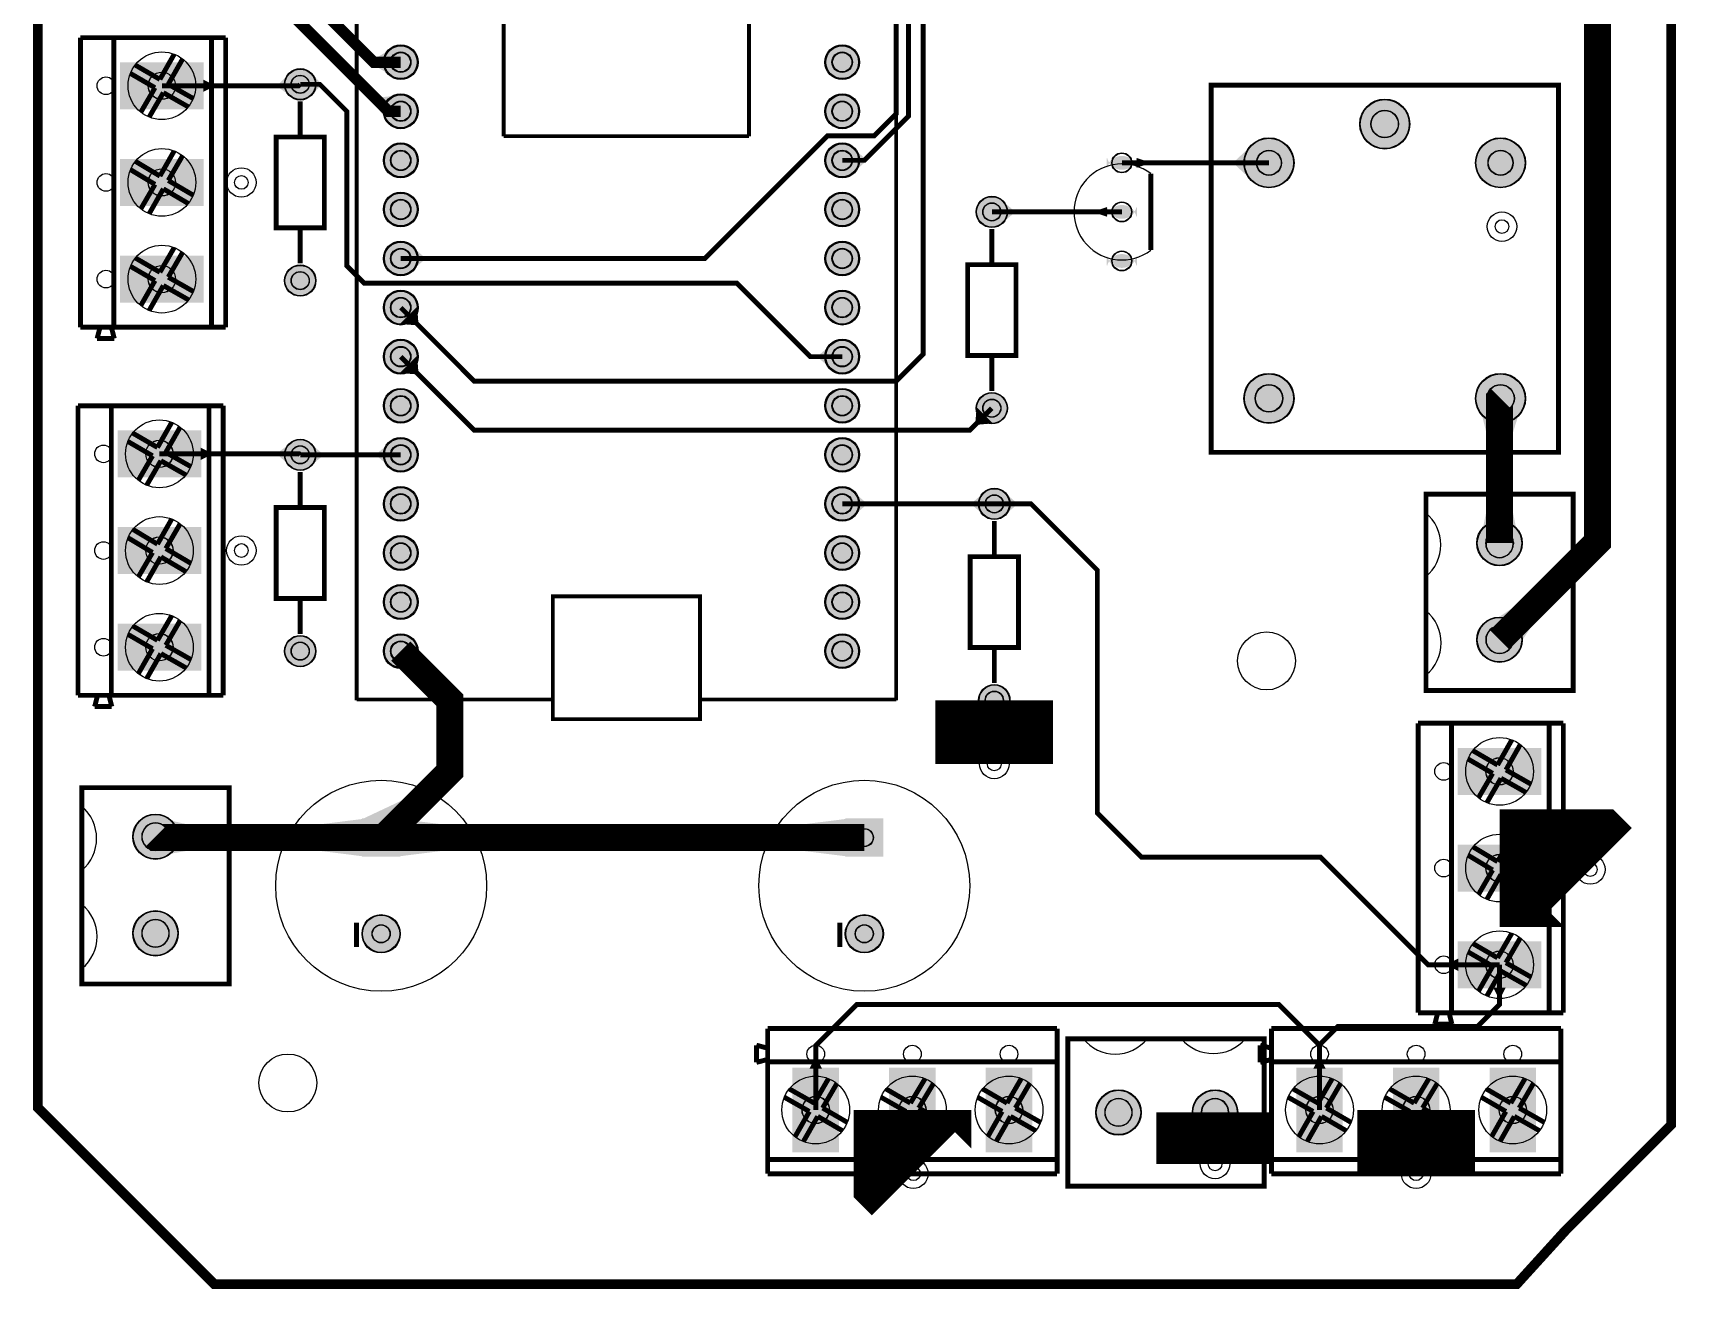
# Model space of a CAD drawing. Header units: millimetres. Extents: x 7 to 92, y 0 to 133.
# Drawn here: x 6.6 to 91.7, y 0.1 to 65.1 of the extents above; entities that cross this region are included whole.
import ezdxf

# ---------------------------------------------------------------- set-up
doc = ezdxf.new("R2010")
doc.units = ezdxf.units.MM
for name, color, linetype, true_color in [('BoardOutLine', 7, 'Continuous', 0xff00ff), ('BottomLayer', 7, 'Continuous', 0x0000ff), ('BottomSolderMaskLayer', 7, 'Continuous', 0xaa00ff), ('Document', 7, 'Continuous', 0xffffff), ('Hole', 7, 'Continuous', 0x222222), ('Multi-Layer', 7, 'Continuous', 0xc0c0c0), ('TopSilkLayer', 7, 'Continuous', 0xffcc00), ('TopSolderMaskLayer', 7, 'Continuous', 0x800080)]:
    doc.layers.add(name, color=color, linetype=linetype, true_color=true_color)

msp = doc.modelspace()

# ---------------------------------------------------------------- hatches: boundary and pattern name
at = {"layer": 'BottomLayer'}
for points in [[(25.092, 64.265), (25.092, 62.989), (24.497, 63.332), (24.497, 63.922)], [(19.969, 61.858), (19.885, 63.036), (19.369, 62.535), (19.387, 62.281)], [(20.968, 61.893), (20.968, 63.075), (21.463, 62.611), (21.463, 62.357)], [(15.427, 62.725), (15.427, 62.09), (15.808, 62.281), (15.808, 62.535)], [(25.374, 61.889), (24.893, 60.709), (24.462, 61.227), (24.703, 61.82)], [(49.076, 57.909), (49.076, 59.184), (49.657, 58.674), (49.657, 58.42)], [(69.772, 57.468), (69.772, 59.373), (68.883, 58.547), (68.883, 58.293)], [(63.754, 58.674), (63.754, 58.166), (64.135, 58.293), (64.135, 58.547)], [(56.782, 55.289), (56.782, 56.471), (57.333, 56.007), (57.333, 55.753)], [(62.23, 55.626), (62.23, 56.134), (61.849, 56.007), (61.849, 55.753)], [(26.216, 52.829), (26.216, 54.104), (26.811, 53.594), (26.811, 53.34)], [(25.601, 50.079), (26.502, 50.98), (26.562, 50.199), (26.383, 50.019)], [(47.952, 49.024), (47.952, 47.749), (47.357, 48.26), (47.357, 48.514)], [(25.601, 47.539), (26.502, 48.44), (26.562, 47.659), (26.383, 47.479)], [(55.475, 45.769), (56.31, 44.934), (55.593, 44.872), (55.413, 45.052)], [(83.528, 45.36), (81.624, 45.416), (81.85, 44.52), (83.25, 44.479)], [(15.3, 43.675), (15.3, 43.04), (15.681, 43.231), (15.681, 43.485)], [(19.955, 43.922), (19.899, 42.742), (19.37, 43.231), (19.382, 43.485)], [(20.968, 42.716), (20.968, 43.898), (21.519, 43.434), (21.519, 43.18)], [(25.092, 43.944), (25.092, 42.669), (24.497, 43.18), (24.497, 43.434)], [(49.076, 40.129), (49.076, 41.404), (49.671, 40.894), (49.671, 40.64)], [(55.867, 40.176), (55.867, 41.358), (55.316, 40.894), (55.316, 40.64)], [(56.909, 40.176), (56.909, 41.358), (57.46, 40.894), (57.46, 40.64)], [(83.413, 39.496), (81.688, 39.496), (81.85, 40.301), (83.25, 40.301)], [(83.698, 33.664), (82.478, 34.884), (83.162, 35.338), (84.152, 34.348)], [(25.601, 32.298), (26.502, 33.2), (26.967, 32.824), (25.978, 31.834)], [(23.673, 24.46), (25.603, 22.53), (26.681, 24.421), (25.692, 25.411)], [(13.74, 24.381), (13.689, 22.656), (14.499, 22.795), (14.539, 24.195)], [(23.673, 22.53), (23.673, 24.46), (21.573, 24.195), (21.573, 22.795)], [(25.603, 24.46), (25.603, 22.53), (27.703, 22.795), (27.703, 24.195)], [(48.692, 22.53), (48.692, 24.46), (46.592, 24.195), (46.592, 22.795)], [(80.408, 16.599), (80.408, 17.234), (80.027, 17.043), (80.027, 16.789)], [(82.868, 15.726), (82.233, 15.726), (82.423, 15.345), (82.677, 15.345)], [(46.825, 11.541), (47.46, 11.541), (47.27, 11.922), (47.016, 11.922)], [(72.911, 11.541), (73.546, 11.541), (73.355, 11.922), (73.101, 11.922)], [(72.911, 11.541), (73.546, 11.541), (73.355, 11.922), (73.101, 11.922)]]:
    msp.add_hatch(color=256, dxfattribs=at).paths.add_polyline_path(points)
at = {"layer": 'BottomSolderMaskLayer'}
for points in [[(24.753, 63.627, 1), (26.555, 63.627, 1)], [(47.613, 63.627, 1), (49.415, 63.627, 1)], [(15.452, 61.193), (11.116, 61.193), (11.116, 63.623), (15.452, 63.623)], [(19.634, 62.484, 1), (21.26, 62.484, 1)], [(24.753, 61.087, 1), (26.555, 61.087, 1)], [(47.613, 61.087, 1), (49.415, 61.087, 1)], [(75.311, 60.427, 1), (77.902, 60.427, 1)], [(69.317, 58.42, 1), (71.908, 58.42, 1)], [(81.306, 58.42, 1), (83.896, 58.42, 1)], [(24.753, 58.547, 1), (26.555, 58.547, 1)], [(47.613, 58.547, 1), (49.415, 58.547, 1)], [(63.78, 58.68, -0.785398), (62.205, 58.68), (62.205, 58.16, -0.785398), (63.78, 58.16)], [(15.452, 56.189), (11.116, 56.189), (11.116, 58.62), (15.452, 58.62)], [(24.753, 56.007, 1), (26.555, 56.007, 1)], [(47.613, 56.007, 1), (49.415, 56.007, 1)], [(55.448, 55.88, 1), (57.074, 55.88, 1)], [(63.78, 56.14, -0.785398), (62.205, 56.14), (62.205, 55.62, -0.785398), (63.78, 55.62)], [(15.452, 51.185), (11.116, 51.185), (11.116, 53.616), (15.452, 53.616)], [(24.753, 53.467, 1), (26.555, 53.467, 1)], [(47.613, 53.467, 1), (49.415, 53.467, 1)], [(63.78, 53.6, -0.785398), (62.205, 53.6), (62.205, 53.08, -0.785398), (63.78, 53.08)], [(19.634, 52.324, 1), (21.26, 52.324, 1)], [(24.753, 50.927, 1), (26.555, 50.927, 1)], [(47.613, 50.927, 1), (49.415, 50.927, 1)], [(24.753, 48.387, 1), (26.555, 48.387, 1)], [(47.613, 48.387, 1), (49.415, 48.387, 1)], [(69.317, 46.228, 1), (71.908, 46.228, 1)], [(81.306, 46.228, 1), (83.896, 46.228, 1)], [(24.753, 45.847, 1), (26.555, 45.847, 1)], [(47.613, 45.847, 1), (49.415, 45.847, 1)], [(55.448, 45.72, 1), (57.074, 45.72, 1)], [(15.325, 42.142), (10.989, 42.142), (10.989, 44.573), (15.325, 44.573)], [(19.634, 43.307, 1), (21.26, 43.307, 1)], [(24.753, 43.307, 1), (26.555, 43.307, 1)], [(47.613, 43.307, 1), (49.415, 43.307, 1)], [(24.753, 40.767, 1), (26.555, 40.767, 1)], [(47.613, 40.767, 1), (49.415, 40.767, 1)], [(55.575, 40.767, 1), (57.201, 40.767, 1)], [(15.325, 37.139), (10.989, 37.139), (10.989, 39.569), (15.325, 39.569)], [(81.375, 38.735, 1), (83.726, 38.735, 1)], [(24.753, 38.227, 1), (26.555, 38.227, 1)], [(47.613, 38.227, 1), (49.415, 38.227, 1)], [(24.753, 35.687, 1), (26.555, 35.687, 1)], [(47.613, 35.687, 1), (49.415, 35.687, 1)], [(81.375, 33.736, 1), (83.726, 33.736, 1)], [(15.325, 32.135), (10.989, 32.135), (10.989, 34.566), (15.325, 34.566)], [(24.753, 33.147, 1), (26.555, 33.147, 1)], [(47.613, 33.147, 1), (49.415, 33.147, 1)], [(19.634, 33.147, 1), (21.26, 33.147, 1)], [(55.575, 30.607, 1), (57.201, 30.607, 1)], [(84.718, 25.709), (80.382, 25.709), (80.382, 28.139), (84.718, 28.139)], [(11.779, 23.541, 1), (14.129, 23.541, 1)], [(23.647, 22.504), (23.647, 24.486), (25.629, 24.486), (25.629, 22.504)], [(48.666, 22.504), (48.666, 24.486), (50.648, 24.486), (50.648, 22.504)], [(84.718, 20.705), (80.382, 20.705), (80.382, 23.136), (84.718, 23.136)], [(11.779, 18.542, 1), (14.129, 18.542, 1)], [(23.647, 18.517, 1), (25.629, 18.517, 1)], [(48.666, 18.517, 1), (50.648, 18.517, 1)], [(84.718, 15.701), (80.382, 15.701), (80.382, 18.132), (84.718, 18.132)], [(45.938, 7.21), (45.938, 11.586), (48.347, 11.586), (48.347, 7.21)], [(50.942, 7.21), (50.942, 11.586), (53.35, 11.586), (53.35, 7.21)], [(55.946, 7.21), (55.946, 11.586), (58.354, 11.586), (58.354, 7.21)], [(72.024, 7.21), (72.024, 11.586), (74.432, 11.586), (74.432, 7.21)], [(77.028, 7.21), (77.028, 11.586), (79.436, 11.586), (79.436, 7.21)], [(82.032, 7.21), (82.032, 11.586), (84.44, 11.586), (84.44, 7.21)], [(61.644, 9.271, 1), (63.995, 9.271, 1)], [(66.643, 9.271, 1), (68.994, 9.271, 1)]]:
    msp.add_hatch(color=256, dxfattribs=at).paths.add_polyline_path(points)
at = {"layer": 'Multi-Layer'}
for points in [[(24.804, 63.627, 1), (26.504, 63.627, 1)], [(47.664, 63.627, 1), (49.364, 63.627, 1)], [(15.427, 61.218), (11.142, 61.218), (11.142, 63.598), (15.427, 63.598)], [(19.66, 62.484, 1), (21.235, 62.484, 1)], [(24.804, 61.087, 1), (26.504, 61.087, 1)], [(47.664, 61.087, 1), (49.364, 61.087, 1)], [(75.337, 60.427, 1), (77.877, 60.427, 1)], [(69.342, 58.42, 1), (71.882, 58.42, 1)], [(81.331, 58.42, 1), (83.871, 58.42, 1)], [(24.804, 58.547, 1), (26.504, 58.547, 1)], [(47.664, 58.547, 1), (49.364, 58.547, 1)], [(63.754, 58.674, -0.785398), (62.23, 58.674), (62.23, 58.166, -0.785398), (63.754, 58.166)], [(15.427, 56.214), (11.142, 56.214), (11.142, 58.594), (15.427, 58.594)], [(24.804, 56.007, 1), (26.504, 56.007, 1)], [(47.664, 56.007, 1), (49.364, 56.007, 1)], [(55.474, 55.88, 1), (57.049, 55.88, 1)], [(63.754, 56.134, -0.785398), (62.23, 56.134), (62.23, 55.626, -0.785398), (63.754, 55.626)], [(24.804, 53.467, 1), (26.504, 53.467, 1)], [(47.664, 53.467, 1), (49.364, 53.467, 1)], [(63.754, 53.594, -0.785398), (62.23, 53.594), (62.23, 53.086, -0.785398), (63.754, 53.086)], [(15.427, 51.21), (11.142, 51.21), (11.142, 53.59), (15.427, 53.59)], [(19.66, 52.324, 1), (21.235, 52.324, 1)], [(24.804, 50.927, 1), (26.504, 50.927, 1)], [(47.664, 50.927, 1), (49.364, 50.927, 1)], [(24.804, 48.387, 1), (26.504, 48.387, 1)], [(47.664, 48.387, 1), (49.364, 48.387, 1)], [(69.342, 46.228, 1), (71.882, 46.228, 1)], [(81.331, 46.228, 1), (83.871, 46.228, 1)], [(24.804, 45.847, 1), (26.504, 45.847, 1)], [(47.664, 45.847, 1), (49.364, 45.847, 1)], [(55.474, 45.72, 1), (57.049, 45.72, 1)], [(15.3, 42.168), (11.015, 42.168), (11.015, 44.548), (15.3, 44.548)], [(19.66, 43.307, 1), (21.235, 43.307, 1)], [(24.804, 43.307, 1), (26.504, 43.307, 1)], [(47.664, 43.307, 1), (49.364, 43.307, 1)], [(24.804, 40.767, 1), (26.504, 40.767, 1)], [(47.664, 40.767, 1), (49.364, 40.767, 1)], [(55.601, 40.767, 1), (57.176, 40.767, 1)], [(15.3, 37.164), (11.015, 37.164), (11.015, 39.544), (15.3, 39.544)], [(81.4, 38.735, 1), (83.7, 38.735, 1)], [(24.804, 38.227, 1), (26.504, 38.227, 1)], [(47.664, 38.227, 1), (49.364, 38.227, 1)], [(24.804, 35.687, 1), (26.504, 35.687, 1)], [(47.664, 35.687, 1), (49.364, 35.687, 1)], [(15.3, 32.16), (11.015, 32.16), (11.015, 34.54), (15.3, 34.54)], [(81.4, 33.736, 1), (83.7, 33.736, 1)], [(19.66, 33.147, 1), (21.235, 33.147, 1)], [(24.804, 33.147, 1), (26.504, 33.147, 1)], [(47.664, 33.147, 1), (49.364, 33.147, 1)], [(55.601, 30.607, 1), (57.176, 30.607, 1)], [(84.693, 25.734), (80.408, 25.734), (80.408, 28.114), (84.693, 28.114)], [(11.804, 23.541, 1), (14.104, 23.541, 1)], [(23.673, 22.53), (23.673, 24.46), (25.603, 24.46), (25.603, 22.53)], [(48.692, 22.53), (48.692, 24.46), (50.622, 24.46), (50.622, 22.53)], [(84.693, 20.73), (80.408, 20.73), (80.408, 23.11), (84.693, 23.11)], [(11.804, 18.542, 1), (14.104, 18.542, 1)], [(23.673, 18.517, 1), (25.603, 18.517, 1)], [(48.692, 18.517, 1), (50.622, 18.517, 1)], [(84.693, 15.726), (80.408, 15.726), (80.408, 18.106), (84.693, 18.106)], [(45.953, 7.256), (45.953, 11.541), (48.332, 11.541), (48.332, 7.256)], [(50.956, 7.256), (50.956, 11.541), (53.336, 11.541), (53.336, 7.256)], [(55.96, 7.256), (55.96, 11.541), (58.34, 11.541), (58.34, 7.256)], [(72.038, 7.256), (72.038, 11.541), (74.418, 11.541), (74.418, 7.256)], [(77.042, 7.256), (77.042, 11.541), (79.422, 11.541), (79.422, 7.256)], [(82.046, 7.256), (82.046, 11.541), (84.426, 11.541), (84.426, 7.256)], [(61.669, 9.271, 1), (63.969, 9.271, 1)], [(66.668, 9.271, 1), (68.968, 9.271, 1)]]:
    msp.add_hatch(color=256, dxfattribs=at).paths.add_polyline_path(points)
at = {"layer": 'TopSolderMaskLayer'}
for points in [[(24.753, 63.627, 1), (26.555, 63.627, 1)], [(47.613, 63.627, 1), (49.415, 63.627, 1)], [(15.452, 61.193), (11.116, 61.193), (11.116, 63.623), (15.452, 63.623)], [(19.634, 62.484, 1), (21.26, 62.484, 1)], [(24.753, 61.087, 1), (26.555, 61.087, 1)], [(47.613, 61.087, 1), (49.415, 61.087, 1)], [(75.311, 60.427, 1), (77.902, 60.427, 1)], [(69.317, 58.42, 1), (71.908, 58.42, 1)], [(81.306, 58.42, 1), (83.896, 58.42, 1)], [(24.753, 58.547, 1), (26.555, 58.547, 1)], [(47.613, 58.547, 1), (49.415, 58.547, 1)], [(63.78, 58.68, -0.785398), (62.205, 58.68), (62.205, 58.16, -0.785398), (63.78, 58.16)], [(15.452, 56.189), (11.116, 56.189), (11.116, 58.62), (15.452, 58.62)], [(24.753, 56.007, 1), (26.555, 56.007, 1)], [(47.613, 56.007, 1), (49.415, 56.007, 1)], [(55.448, 55.88, 1), (57.074, 55.88, 1)], [(63.78, 56.14, -0.785398), (62.205, 56.14), (62.205, 55.62, -0.785398), (63.78, 55.62)], [(15.452, 51.185), (11.116, 51.185), (11.116, 53.616), (15.452, 53.616)], [(24.753, 53.467, 1), (26.555, 53.467, 1)], [(47.613, 53.467, 1), (49.415, 53.467, 1)], [(63.78, 53.6, -0.785398), (62.205, 53.6), (62.205, 53.08, -0.785398), (63.78, 53.08)], [(19.634, 52.324, 1), (21.26, 52.324, 1)], [(24.753, 50.927, 1), (26.555, 50.927, 1)], [(47.613, 50.927, 1), (49.415, 50.927, 1)], [(24.753, 48.387, 1), (26.555, 48.387, 1)], [(47.613, 48.387, 1), (49.415, 48.387, 1)], [(69.317, 46.228, 1), (71.908, 46.228, 1)], [(81.306, 46.228, 1), (83.896, 46.228, 1)], [(24.753, 45.847, 1), (26.555, 45.847, 1)], [(47.613, 45.847, 1), (49.415, 45.847, 1)], [(55.448, 45.72, 1), (57.074, 45.72, 1)], [(15.325, 42.142), (10.989, 42.142), (10.989, 44.573), (15.325, 44.573)], [(19.634, 43.307, 1), (21.26, 43.307, 1)], [(24.753, 43.307, 1), (26.555, 43.307, 1)], [(47.613, 43.307, 1), (49.415, 43.307, 1)], [(24.753, 40.767, 1), (26.555, 40.767, 1)], [(47.613, 40.767, 1), (49.415, 40.767, 1)], [(55.575, 40.767, 1), (57.201, 40.767, 1)], [(15.325, 37.139), (10.989, 37.139), (10.989, 39.569), (15.325, 39.569)], [(81.375, 38.735, 1), (83.726, 38.735, 1)], [(24.753, 38.227, 1), (26.555, 38.227, 1)], [(47.613, 38.227, 1), (49.415, 38.227, 1)], [(24.753, 35.687, 1), (26.555, 35.687, 1)], [(47.613, 35.687, 1), (49.415, 35.687, 1)], [(81.375, 33.736, 1), (83.726, 33.736, 1)], [(15.325, 32.135), (10.989, 32.135), (10.989, 34.566), (15.325, 34.566)], [(24.753, 33.147, 1), (26.555, 33.147, 1)], [(47.613, 33.147, 1), (49.415, 33.147, 1)], [(19.634, 33.147, 1), (21.26, 33.147, 1)], [(55.575, 30.607, 1), (57.201, 30.607, 1)], [(84.718, 25.709), (80.382, 25.709), (80.382, 28.139), (84.718, 28.139)], [(11.779, 23.541, 1), (14.129, 23.541, 1)], [(23.647, 22.504), (23.647, 24.486), (25.629, 24.486), (25.629, 22.504)], [(48.666, 22.504), (48.666, 24.486), (50.648, 24.486), (50.648, 22.504)], [(84.718, 20.705), (80.382, 20.705), (80.382, 23.136), (84.718, 23.136)], [(11.779, 18.542, 1), (14.129, 18.542, 1)], [(23.647, 18.517, 1), (25.629, 18.517, 1)], [(48.666, 18.517, 1), (50.648, 18.517, 1)], [(84.718, 15.701), (80.382, 15.701), (80.382, 18.132), (84.718, 18.132)], [(45.938, 7.21), (45.938, 11.586), (48.347, 11.586), (48.347, 7.21)], [(50.942, 7.21), (50.942, 11.586), (53.35, 11.586), (53.35, 7.21)], [(55.946, 7.21), (55.946, 11.586), (58.354, 11.586), (58.354, 7.21)], [(72.024, 7.21), (72.024, 11.586), (74.432, 11.586), (74.432, 7.21)], [(77.028, 7.21), (77.028, 11.586), (79.436, 11.586), (79.436, 7.21)], [(82.032, 7.21), (82.032, 11.586), (84.44, 11.586), (84.44, 7.21)], [(61.644, 9.271, 1), (63.995, 9.271, 1)], [(66.643, 9.271, 1), (68.994, 9.271, 1)]]:
    msp.add_hatch(color=256, dxfattribs=at).paths.add_polyline_path(points)

# ---------------------------------------------------------------- linework, layer by layer
at = {"layer": 'BoardOutLine', "const_width": 0.508}
msp.add_lwpolyline([(84.709, 1.778), (85.979, 3.175), (91.44, 8.636), (91.44, 117.983), (85.344, 124.079), (12.827, 124.079), (6.858, 118.11), (6.858, 9.525), (16.002, 0.381), (82.931, 0.381), (83.439, 0.381), (84.709, 1.778)], close=True, dxfattribs=at)
at = {"layer": 'BottomLayer'}
for points, const_width in [([(25.654, 53.467), (41.402, 53.467), (47.752, 59.817), (50.165, 59.817), (51.308, 60.96), (51.308, 85.827), (58.242, 92.761), (58.242, 117.348)], 0.254), ([(48.514, 58.547), (49.657, 58.547), (51.943, 60.833), (51.943, 85.725), (58.801, 92.583), (58.801, 101.219), (70.993, 113.411), (76.835, 113.411), (77.978, 114.554), (77.978, 117.221)], 0.254), ([(82.55, 95.931), (87.63, 90.851), (87.63, 38.816), (82.55, 33.736)], 1.4), ([(13.081, 86.69), (17.45, 86.69), (21.59, 82.55), (21.59, 66.294), (24.257, 63.627), (25.654, 63.627)], 0.59), ([(13.208, 70.18), (15.926, 70.18), (25.019, 61.087), (25.654, 61.087)], 0.59), ([(25.654, 50.927), (29.464, 47.117), (51.308, 47.117), (52.705, 48.514), (52.705, 68.072), (53.721, 69.088), (56.261, 69.088)], 0.254), ([(20.447, 62.484), (20.371, 62.408), (13.284, 62.408)], 0.254), ([(20.447, 62.484), (21.463, 62.484), (22.86, 61.087), (22.86, 53.086), (23.749, 52.197), (43.053, 52.197), (46.863, 48.387), (48.514, 48.387)], 0.254), ([(62.992, 58.42), (70.612, 58.42)], 0.254), ([(56.261, 55.88), (62.992, 55.88)], 0.254), ([(25.654, 48.387), (29.464, 44.577), (55.118, 44.577), (56.261, 45.72)], 0.254), ([(82.601, 46.228), (82.55, 46.177), (82.55, 38.735)], 1.4), ([(20.447, 43.307), (20.396, 43.358), (13.157, 43.358)], 0.254), ([(25.654, 43.307), (20.447, 43.307)], 0.254), ([(48.514, 40.767), (56.388, 40.767)], 0.254), ([(56.388, 40.767), (58.293, 40.767), (61.722, 37.338), (61.722, 24.765), (64.008, 22.479), (73.279, 22.479), (78.842, 16.916), (82.55, 16.916)], 0.254), ([(24.638, 23.495), (24.765, 23.495), (28.194, 26.924), (28.194, 30.607), (25.654, 33.147)], 1.4), ([(56.388, 30.607), (56.388, 27.305)], 6.09), ([(82.55, 21.92), (87.173, 21.92), (87.249, 21.844)], 6.09), ([(12.954, 23.541), (13, 23.495), (24.638, 23.495)], 1.4), ([(24.638, 23.495), (49.657, 23.495)], 1.4), ([(73.228, 9.398), (73.228, 12.776), (74.168, 13.716), (81.407, 13.716), (82.55, 14.859), (82.55, 16.916)], 0.254), ([(47.142, 9.398), (47.142, 12.725), (49.276, 14.859), (71.12, 14.859), (73.228, 12.751), (73.228, 9.398)], 0.254), ([(52.146, 9.398), (52.146, 6.147), (52.197, 6.096)], 6.09), ([(67.818, 9.271), (67.818, 6.604)], 6.09), ([(78.232, 6.096), (78.232, 9.398)], 6.09)]:
    msp.add_lwpolyline(points, dxfattribs=dict(at, const_width=const_width))
at = {"layer": 'BottomSolderMaskLayer'}
for points in [[(81.834, 38.699), (81.834, 38.771)], [(83.267, 38.699), (83.267, 38.771)], [(81.834, 33.736), (81.834, 33.736)], [(83.267, 33.736), (83.267, 33.736)], [(12.238, 23.541), (12.238, 23.541)], [(13.67, 23.541), (13.67, 23.541)], [(12.238, 18.542), (12.238, 18.542)], [(13.67, 18.542), (13.67, 18.542)], [(62.819, 9.987), (62.819, 9.987)], [(67.818, 9.987), (67.818, 9.987)], [(62.819, 8.555), (62.819, 8.555)], [(67.818, 8.555), (67.818, 8.555)]]:
    msp.add_lwpolyline(points, close=True, dxfattribs=at)
for centre, radius in [((25.654, 63.627), 0.901), ((25.654, 63.627), 0.53), ((48.514, 63.627), 0.901), ((48.514, 63.627), 0.53), ((13.284, 62.408), 0.709), ((20.447, 62.484), 0.813), ((20.447, 62.484), 0.472), ((25.654, 61.087), 0.901), ((25.654, 61.087), 0.53), ((48.514, 61.087), 0.901), ((48.514, 61.087), 0.53), ((76.607, 60.427), 1.295), ((76.607, 60.427), 0.715), ((70.612, 58.42), 1.295), ((82.601, 58.42), 1.295), ((25.654, 58.547), 0.901), ((25.654, 58.547), 0.53), ((48.514, 58.547), 0.901), ((48.514, 58.547), 0.53), ((62.992, 58.42), 0.517), ((70.612, 58.42), 0.648), ((82.601, 58.42), 0.648), ((13.284, 57.404), 0.709), ((25.654, 56.007), 0.901), ((25.654, 56.007), 0.53), ((48.514, 56.007), 0.901), ((48.514, 56.007), 0.53), ((56.261, 55.88), 0.813), ((56.261, 55.88), 0.472), ((62.992, 55.88), 0.517), ((25.654, 53.467), 0.901), ((25.654, 53.467), 0.53), ((48.514, 53.467), 0.901), ((48.514, 53.467), 0.53), ((62.992, 53.34), 0.517), ((13.284, 52.4), 0.709), ((20.447, 52.324), 0.813), ((20.447, 52.324), 0.472), ((25.654, 50.927), 0.901), ((25.654, 50.927), 0.53), ((48.514, 50.927), 0.901), ((48.514, 50.927), 0.53), ((25.654, 48.387), 0.901), ((25.654, 48.387), 0.53), ((48.514, 48.387), 0.901), ((48.514, 48.387), 0.53), ((70.612, 46.228), 1.295), ((70.612, 46.228), 0.715), ((82.601, 46.228), 1.295), ((82.601, 46.228), 0.715), ((25.654, 45.847), 0.901), ((25.654, 45.847), 0.53), ((48.514, 45.847), 0.901), ((48.514, 45.847), 0.53), ((56.261, 45.72), 0.813), ((56.261, 45.72), 0.472), ((13.157, 43.358), 0.709), ((20.447, 43.307), 0.813), ((20.447, 43.307), 0.472), ((25.654, 43.307), 0.901), ((25.654, 43.307), 0.53), ((48.514, 43.307), 0.901), ((48.514, 43.307), 0.53), ((25.654, 40.767), 0.901), ((25.654, 40.767), 0.53), ((48.514, 40.767), 0.901), ((48.514, 40.767), 0.53), ((56.388, 40.767), 0.813), ((56.388, 40.767), 0.472), ((82.55, 38.735), 1.175), ((13.157, 38.354), 0.709), ((25.654, 38.227), 0.901), ((25.654, 38.227), 0.53), ((48.514, 38.227), 0.901), ((48.514, 38.227), 0.53), ((25.654, 35.687), 0.901), ((25.654, 35.687), 0.53), ((48.514, 35.687), 0.901), ((48.514, 35.687), 0.53), ((82.55, 33.736), 1.175), ((13.157, 33.35), 0.709), ((25.654, 33.147), 0.901), ((48.514, 33.147), 0.901), ((20.447, 33.147), 0.813), ((20.447, 33.147), 0.472), ((25.654, 33.147), 0.53), ((48.514, 33.147), 0.53), ((56.388, 30.607), 0.813), ((56.388, 30.608), 0.472), ((82.55, 26.924), 0.709), ((12.954, 23.541), 1.175), ((24.638, 23.495), 0.469), ((49.657, 23.495), 0.469), ((82.55, 21.92), 0.709), ((12.954, 18.542), 1.175), ((24.638, 18.517), 0.991), ((24.638, 18.517), 0.469), ((49.657, 18.517), 0.991), ((49.657, 18.517), 0.469), ((82.55, 16.916), 0.709), ((62.819, 9.271), 1.175), ((67.818, 9.271), 1.175), ((47.142, 9.398), 0.709), ((52.146, 9.398), 0.709), ((57.15, 9.398), 0.709), ((73.228, 9.398), 0.709), ((78.232, 9.398), 0.709), ((83.236, 9.398), 0.709)]:
    msp.add_circle(centre, radius, dxfattribs=at)
for centre, start, end in [((82.55, 38.771), 360, 540), ((82.55, 38.699), 540, 360), ((82.55, 33.736), 360, 540), ((82.55, 33.736), 540, 360), ((12.954, 23.541), 360, 540), ((12.954, 23.541), 540, 360), ((12.954, 18.542), 360, 540), ((12.954, 18.542), 540, 360), ((62.819, 9.271), 450, 270), ((62.819, 9.271), 270, 450), ((67.818, 9.271), 450, 270), ((67.818, 9.271), 270, 450)]:
    msp.add_arc(centre, 0.716, start, end, dxfattribs=at)
at = {"layer": 'Document', "const_width": 0.254}
for points in [[(13.183, 62.738), (13.919, 64.034)], [(14.351, 63.78), (13.614, 62.484)], [(12.929, 62.306), (11.659, 63.043)], [(11.913, 63.475), (13.183, 62.738)], [(12.192, 61.036), (12.929, 62.306)], [(13.36, 62.052), (12.624, 60.782)], [(14.656, 61.316), (13.36, 62.052)], [(13.614, 62.484), (14.91, 61.748)], [(13.183, 57.734), (13.919, 59.03)], [(14.351, 58.776), (13.614, 57.506)], [(12.929, 57.303), (11.659, 58.065)], [(11.913, 58.496), (13.183, 57.734)], [(12.192, 56.033), (12.929, 57.303)], [(13.36, 57.074), (12.624, 55.779)], [(14.656, 56.312), (13.36, 57.074)], [(13.614, 57.506), (14.91, 56.744)], [(11.913, 53.493), (13.183, 52.756)], [(13.183, 52.756), (13.919, 54.026)], [(14.351, 53.772), (13.614, 52.502)], [(12.929, 52.324), (11.659, 53.061)], [(12.192, 51.029), (12.929, 52.324)], [(13.36, 52.07), (12.624, 50.775)], [(14.656, 51.334), (13.36, 52.07)], [(13.614, 52.502), (14.91, 51.765)], [(13.056, 43.688), (13.792, 44.983)], [(11.786, 44.425), (13.056, 43.688)], [(14.224, 44.729), (13.487, 43.434)], [(12.802, 43.256), (11.532, 43.993)], [(13.487, 43.434), (14.783, 42.697)], [(12.065, 41.986), (12.802, 43.256)], [(13.233, 43.002), (12.497, 41.732)], [(14.529, 42.266), (13.233, 43.002)], [(13.056, 38.684), (13.792, 39.98)], [(11.786, 39.446), (13.056, 38.684)], [(14.224, 39.726), (13.487, 38.456)], [(12.802, 38.252), (11.532, 39.014)], [(12.065, 36.982), (12.802, 38.252)], [(13.487, 38.456), (14.783, 37.694)], [(13.233, 38.024), (12.497, 36.728)], [(14.529, 37.262), (13.233, 38.024)], [(13.056, 33.706), (13.792, 34.976)], [(12.802, 33.274), (11.532, 34.011)], [(11.786, 34.442), (13.056, 33.706)], [(14.224, 34.722), (13.487, 33.452)], [(12.065, 31.979), (12.802, 33.274)], [(13.487, 33.452), (14.783, 32.715)], [(13.233, 33.02), (12.497, 31.725)], [(14.529, 32.283), (13.233, 33.02)], [(81.179, 27.991), (82.449, 27.254)], [(82.449, 27.254), (83.185, 28.55)], [(83.617, 28.296), (82.88, 27)], [(82.195, 26.822), (80.925, 27.559)], [(81.458, 25.552), (82.195, 26.822)], [(82.626, 26.568), (81.89, 25.298)], [(83.922, 25.832), (82.626, 26.568)], [(82.88, 27), (84.176, 26.264)], [(81.179, 23.012), (82.449, 22.25)], [(82.449, 22.25), (83.185, 23.546)], [(83.617, 23.292), (82.88, 22.022)], [(82.195, 21.819), (80.925, 22.581)], [(82.88, 22.022), (84.176, 21.26)], [(81.458, 20.549), (82.195, 21.819)], [(82.626, 21.59), (81.89, 20.295)], [(83.922, 20.828), (82.626, 21.59)], [(81.179, 18.009), (82.449, 17.272)], [(82.449, 17.272), (83.185, 18.542)], [(83.617, 18.288), (82.88, 17.018)], [(82.195, 16.84), (80.925, 17.577)], [(82.88, 17.018), (84.176, 16.281)], [(81.458, 15.545), (82.195, 16.84)], [(82.626, 16.586), (81.89, 15.291)], [(83.922, 15.85), (82.626, 16.586)], [(47.066, 9.754), (47.803, 11.024)], [(52.045, 9.754), (52.807, 11.024)], [(57.049, 9.754), (57.785, 11.024)], [(73.152, 9.754), (73.889, 11.024)], [(78.131, 9.754), (78.893, 11.024)], [(83.134, 9.754), (83.871, 11.024)], [(45.771, 10.49), (47.066, 9.754)], [(48.235, 10.77), (47.498, 9.5)], [(50.775, 10.49), (52.045, 9.754)], [(53.239, 10.77), (52.477, 9.5)], [(55.779, 10.49), (57.049, 9.754)], [(58.217, 10.77), (57.48, 9.5)], [(71.857, 10.49), (73.152, 9.754)], [(74.321, 10.77), (73.584, 9.5)], [(76.861, 10.49), (78.131, 9.754)], [(79.324, 10.77), (78.562, 9.5)], [(81.864, 10.49), (83.134, 9.754)], [(84.303, 10.77), (83.566, 9.5)], [(46.812, 9.322), (45.517, 10.058)], [(46.076, 8.026), (46.812, 9.322)], [(47.498, 9.5), (48.768, 8.763)], [(51.816, 9.322), (50.521, 10.058)], [(51.054, 8.026), (51.816, 9.322)], [(52.477, 9.5), (53.772, 8.763)], [(56.795, 9.322), (55.525, 10.058)], [(56.058, 8.026), (56.795, 9.322)], [(57.48, 9.5), (58.776, 8.763)], [(72.898, 9.322), (71.603, 10.058)], [(72.162, 8.026), (72.898, 9.322)], [(73.584, 9.5), (74.854, 8.763)], [(77.902, 9.322), (76.607, 10.058)], [(77.14, 8.026), (77.902, 9.322)], [(78.562, 9.5), (79.858, 8.763)], [(82.88, 9.322), (81.61, 10.058)], [(82.144, 8.026), (82.88, 9.322)], [(83.566, 9.5), (84.862, 8.763)], [(47.244, 9.068), (46.507, 7.772)], [(48.514, 8.331), (47.244, 9.068)], [(52.248, 9.068), (51.486, 7.772)], [(53.518, 8.331), (52.248, 9.068)], [(57.226, 9.068), (56.49, 7.772)], [(58.522, 8.331), (57.226, 9.068)], [(73.33, 9.068), (72.593, 7.772)], [(74.6, 8.331), (73.33, 9.068)], [(78.334, 9.068), (77.572, 7.772)], [(79.604, 8.331), (78.334, 9.068)], [(83.312, 9.068), (82.576, 7.772)], [(84.608, 8.331), (83.312, 9.068)]]:
    msp.add_lwpolyline(points, dxfattribs=at)
at = {"layer": 'Document'}
for centre in [(13.284, 62.408), (13.284, 57.404), (13.284, 52.4), (13.157, 43.358), (13.157, 38.354), (13.157, 33.35), (82.55, 26.924), (82.55, 21.92), (82.55, 16.916), (47.142, 9.398), (52.146, 9.398), (57.15, 9.398), (73.228, 9.398), (78.232, 9.398), (83.236, 9.398)]:
    msp.add_circle(centre, 1.753, dxfattribs=at)
at = {"layer": 'Hole'}
for centre in [(17.399, 57.404), (82.677, 55.118), (17.399, 38.354), (56.388, 27.305), (87.249, 21.844), (67.818, 6.604), (52.197, 6.096), (78.232, 6.096)]:
    msp.add_circle(centre, 0.355, dxfattribs=at)
at = {"layer": 'Multi-Layer'}
for points in [[(81.849, 38.7), (81.849, 38.77)], [(83.251, 38.7), (83.251, 38.77)], [(81.849, 33.736), (81.849, 33.736)], [(83.251, 33.736), (83.251, 33.736)], [(12.253, 23.541), (12.253, 23.541)], [(13.655, 23.541), (13.655, 23.541)], [(12.253, 18.542), (12.253, 18.542)], [(13.655, 18.542), (13.655, 18.542)], [(62.819, 9.972), (62.819, 9.972)], [(67.818, 9.972), (67.818, 9.972)], [(62.819, 8.57), (62.819, 8.57)], [(67.818, 8.57), (67.818, 8.57)]]:
    msp.add_lwpolyline(points, close=True, dxfattribs=at)
for centre, radius in [((25.654, 63.627), 0.85), ((25.654, 63.627), 0.5), ((48.514, 63.627), 0.85), ((48.514, 63.627), 0.5), ((13.284, 62.408), 0.701), ((20.447, 62.484), 0.788), ((20.447, 62.484), 0.457), ((25.654, 61.087), 0.85), ((25.654, 61.087), 0.5), ((48.514, 61.087), 0.85), ((48.514, 61.087), 0.5), ((76.607, 60.427), 1.27), ((76.607, 60.427), 0.701), ((70.612, 58.42), 1.27), ((82.601, 58.42), 1.27), ((25.654, 58.547), 0.85), ((25.654, 58.547), 0.5), ((48.514, 58.547), 0.85), ((48.514, 58.547), 0.5), ((62.992, 58.42), 0.5), ((70.612, 58.42), 0.635), ((82.601, 58.42), 0.635), ((13.284, 57.404), 0.701), ((17.399, 57.404), 0.762), ((25.654, 56.007), 0.85), ((25.654, 56.007), 0.5), ((48.514, 56.007), 0.85), ((48.514, 56.007), 0.5), ((56.261, 55.88), 0.788), ((56.261, 55.88), 0.457), ((62.992, 55.88), 0.5), ((82.677, 55.118), 0.762), ((25.654, 53.467), 0.85), ((25.654, 53.467), 0.5), ((48.514, 53.467), 0.85), ((48.514, 53.467), 0.5), ((62.992, 53.34), 0.5), ((13.284, 52.4), 0.701), ((20.447, 52.324), 0.788), ((20.447, 52.324), 0.457), ((25.654, 50.927), 0.85), ((25.654, 50.927), 0.5), ((48.514, 50.927), 0.85), ((48.514, 50.927), 0.5), ((25.654, 48.387), 0.85), ((25.654, 48.387), 0.5), ((48.514, 48.387), 0.85), ((48.514, 48.387), 0.5), ((70.612, 46.228), 1.27), ((70.612, 46.228), 0.701), ((82.601, 46.228), 1.27), ((82.601, 46.228), 0.701), ((25.654, 45.847), 0.85), ((25.654, 45.847), 0.5), ((48.514, 45.847), 0.85), ((48.514, 45.847), 0.5), ((56.261, 45.72), 0.788), ((56.261, 45.72), 0.457), ((13.157, 43.358), 0.701), ((20.447, 43.307), 0.788), ((20.447, 43.307), 0.457), ((25.654, 43.307), 0.85), ((25.654, 43.307), 0.5), ((48.514, 43.307), 0.85), ((48.514, 43.307), 0.5), ((25.654, 40.767), 0.85), ((25.654, 40.767), 0.5), ((48.514, 40.767), 0.85), ((48.514, 40.767), 0.5), ((56.388, 40.767), 0.788), ((56.388, 40.767), 0.457), ((82.55, 38.735), 1.15), ((13.157, 38.354), 0.701), ((17.399, 38.354), 0.762), ((25.654, 38.227), 0.85), ((25.654, 38.227), 0.5), ((48.514, 38.227), 0.85), ((48.514, 38.227), 0.5), ((25.654, 35.687), 0.85), ((25.654, 35.687), 0.5), ((48.514, 35.687), 0.85), ((48.514, 35.687), 0.5), ((13.157, 33.35), 0.701), ((70.485, 32.639), 1.5), ((82.55, 33.736), 1.15), ((20.447, 33.147), 0.788), ((20.447, 33.147), 0.457), ((25.654, 33.147), 0.85), ((25.654, 33.147), 0.5), ((48.514, 33.147), 0.85), ((48.514, 33.147), 0.5), ((56.388, 30.607), 0.788), ((56.388, 30.608), 0.457), ((56.388, 27.305), 0.762), ((82.55, 26.924), 0.701), ((12.954, 23.541), 1.15), ((24.638, 23.495), 0.457), ((49.657, 23.495), 0.457), ((82.55, 21.92), 0.701), ((87.249, 21.844), 0.762), ((12.954, 18.542), 1.15), ((24.638, 18.517), 0.965), ((24.638, 18.517), 0.457), ((49.657, 18.517), 0.965), ((49.657, 18.517), 0.457), ((82.55, 16.916), 0.701), ((19.812, 10.795), 1.5), ((62.819, 9.271), 1.15), ((67.818, 9.271), 1.15), ((47.142, 9.398), 0.701), ((52.146, 9.398), 0.701), ((57.15, 9.398), 0.701), ((73.228, 9.398), 0.701), ((78.232, 9.398), 0.701), ((83.236, 9.398), 0.701), ((52.197, 6.096), 0.762), ((67.818, 6.604), 0.762), ((78.232, 6.096), 0.762)]:
    msp.add_circle(centre, radius, dxfattribs=at)
for centre, start, end in [((82.55, 38.77), 360, 540), ((82.55, 38.7), 540, 360), ((82.55, 33.736), 360, 540), ((82.55, 33.736), 540, 360), ((12.954, 23.541), 360, 540), ((12.954, 23.541), 540, 360), ((12.954, 18.542), 360, 540), ((12.954, 18.542), 540, 360), ((62.819, 9.271), 450, 270), ((62.819, 9.271), 270, 450), ((67.818, 9.271), 450, 270), ((67.818, 9.271), 270, 450)]:
    msp.add_arc(centre, 0.701, start, end, dxfattribs=at)
at = {"layer": 'TopSilkLayer'}
for points, const_width in [([(23.368, 30.607), (23.368, 81.407)], 0.203), ([(51.308, 30.607), (51.308, 81.407)], 0.2), ([(30.988, 75.039), (30.988, 59.799)], 0.203), ([(43.688, 75.039), (43.688, 59.799)], 0.203), ([(9.068, 49.911), (9.068, 64.897)], 0.254), ([(9.068, 64.897), (10.795, 64.897)], 0.254), ([(10.795, 64.897), (15.85, 64.897)], 0.254), ([(10.795, 49.911), (10.795, 64.897)], 0.254), ([(15.85, 64.897), (16.586, 64.897)], 0.254), ([(15.85, 49.911), (15.85, 64.897)], 0.254), ([(16.586, 64.897), (16.586, 49.911)], 0.254), ([(20.447, 59.817), (20.447, 61.595)], 0.254), ([(43.688, 59.799), (30.988, 59.799)], 0.203), ([(64.492, 57.86), (64.492, 53.9)], 0.254), ([(20.447, 54.991), (20.447, 53.213)], 0.254), ([(56.261, 53.213), (56.261, 54.991)], 0.254), ([(10.084, 49.911), (9.068, 49.911)], 0.254), ([(10.084, 49.911), (9.931, 49.327)], 0.254), ([(9.931, 49.327), (10.82, 49.327)], 0.254), ([(10.668, 49.911), (10.084, 49.911)], 0.254), ([(10.795, 49.911), (10.668, 49.911)], 0.254), ([(10.82, 49.327), (10.668, 49.911)], 0.254), ([(15.85, 49.911), (10.795, 49.911)], 0.254), ([(16.586, 49.911), (15.85, 49.911)], 0.254), ([(56.261, 48.387), (56.261, 46.609)], 0.254), ([(8.941, 30.861), (8.941, 45.847)], 0.254), ([(8.941, 45.847), (10.668, 45.847)], 0.254), ([(10.668, 45.847), (15.723, 45.847)], 0.254), ([(10.668, 30.861), (10.668, 45.847)], 0.254), ([(15.723, 45.847), (16.459, 45.847)], 0.254), ([(15.723, 30.861), (15.723, 45.847)], 0.254), ([(16.459, 45.847), (16.459, 30.861)], 0.254), ([(20.447, 40.64), (20.447, 42.418)], 0.254), ([(56.388, 38.1), (56.388, 39.878)], 0.254), ([(20.447, 35.814), (20.447, 34.036)], 0.254), ([(41.148, 30.645), (41.148, 35.979), (33.528, 35.979), (33.528, 30.645)], 0.2), ([(56.388, 33.274), (56.388, 31.496)], 0.254), ([(9.957, 30.861), (8.941, 30.861)], 0.254), ([(9.957, 30.861), (9.804, 30.277)], 0.254), ([(10.541, 30.861), (9.957, 30.861)], 0.254), ([(10.668, 30.861), (10.541, 30.861)], 0.254), ([(10.693, 30.277), (10.541, 30.861)], 0.254), ([(15.723, 30.861), (10.668, 30.861)], 0.254), ([(16.459, 30.861), (15.723, 30.861)], 0.254), ([(23.368, 30.645), (33.528, 30.645)], 0.2), ([(33.528, 30.645), (33.528, 29.629), (41.148, 29.629), (41.148, 30.645)], 0.2), ([(41.148, 30.645), (51.308, 30.645)], 0.2), ([(9.804, 30.277), (10.693, 30.277)], 0.254), ([(78.334, 14.427), (78.334, 29.413)], 0.254), ([(78.334, 29.413), (80.061, 29.413)], 0.254), ([(80.061, 29.413), (85.116, 29.413)], 0.254), ([(80.061, 14.427), (80.061, 29.413)], 0.254), ([(85.116, 29.413), (85.852, 29.413)], 0.254), ([(85.116, 14.427), (85.116, 29.413)], 0.254), ([(85.852, 29.413), (85.852, 14.427)], 0.254), ([(23.139, 23.978), (23.139, 22.962)], 0.254), ([(48.158, 23.978), (48.158, 22.962)], 0.254), ([(22.631, 23.47), (23.647, 23.47)], 0.254), ([(47.65, 23.47), (48.666, 23.47)], 0.254), ([(23.368, 19.101), (23.368, 17.831)], 0.254), ([(48.387, 19.101), (48.387, 17.831)], 0.254), ([(79.35, 14.427), (78.334, 14.427)], 0.254), ([(79.35, 14.427), (79.197, 13.843)], 0.254), ([(79.934, 14.427), (79.35, 14.427)], 0.254), ([(80.061, 14.427), (79.934, 14.427)], 0.254), ([(80.086, 13.843), (79.934, 14.427)], 0.254), ([(85.116, 14.427), (80.061, 14.427)], 0.254), ([(85.852, 14.427), (85.116, 14.427)], 0.254), ([(44.653, 13.614), (59.639, 13.614)], 0.254), ([(44.653, 12.598), (44.653, 13.614)], 0.254), ([(59.639, 13.614), (59.639, 11.887)], 0.254), ([(70.739, 13.614), (85.725, 13.614)], 0.254), ([(70.739, 12.598), (70.739, 13.614)], 0.254), ([(79.197, 13.843), (80.086, 13.843)], 0.254), ([(85.725, 13.614), (85.725, 11.887)], 0.254), ([(44.653, 12.598), (44.069, 12.751)], 0.254), ([(44.069, 12.751), (44.069, 11.862)], 0.254), ([(70.739, 12.598), (70.155, 12.751)], 0.254), ([(70.155, 12.751), (70.155, 11.862)], 0.254), ([(44.069, 11.862), (44.653, 12.014)], 0.254), ([(44.653, 12.014), (44.653, 12.598)], 0.254), ([(44.653, 11.887), (44.653, 12.014)], 0.254), ([(44.653, 6.833), (44.653, 11.887)], 0.254), ([(44.653, 11.887), (59.639, 11.887)], 0.254), ([(59.639, 11.887), (59.639, 6.833)], 0.254), ([(70.155, 11.862), (70.739, 12.014)], 0.254), ([(70.739, 12.014), (70.739, 12.598)], 0.254), ([(70.739, 11.887), (70.739, 12.014)], 0.254), ([(70.739, 6.833), (70.739, 11.887)], 0.254), ([(70.739, 11.887), (85.725, 11.887)], 0.254), ([(85.725, 11.887), (85.725, 6.833)], 0.254), ([(44.653, 6.096), (44.653, 6.833)], 0.254), ([(44.653, 6.833), (59.639, 6.833)], 0.254), ([(59.639, 6.833), (59.639, 6.096)], 0.254), ([(70.739, 6.096), (70.739, 6.833)], 0.254), ([(70.739, 6.833), (85.725, 6.833)], 0.254), ([(85.725, 6.833), (85.725, 6.096)], 0.254), ([(59.639, 6.096), (44.653, 6.096)], 0.254), ([(85.725, 6.096), (70.739, 6.096)], 0.254)]:
    msp.add_lwpolyline(points, dxfattribs=dict(at, const_width=const_width))
at = {"layer": 'TopSilkLayer', "const_width": 0.254}
for points in [[(85.598, 62.433), (67.615, 62.433), (67.615, 43.434), (85.598, 43.434), (85.598, 62.433)], [(67.615, 62.433), (67.615, 43.434), (85.598, 43.434), (85.598, 62.433), (67.615, 62.433)], [(19.197, 55.054), (19.197, 59.754), (21.697, 59.754), (21.697, 55.054), (19.197, 55.054)], [(55.011, 48.45), (55.011, 53.15), (57.511, 53.15), (57.511, 48.45), (55.011, 48.45)], [(78.74, 41.275), (86.36, 41.275), (86.36, 31.115), (78.74, 31.115), (78.74, 41.275)], [(19.197, 35.877), (19.197, 40.577), (21.697, 40.577), (21.697, 35.877), (19.197, 35.877)], [(57.638, 38.037), (57.638, 33.337), (55.138, 33.337), (55.138, 38.037), (57.638, 38.037)], [(9.144, 26.081), (16.764, 26.081), (16.764, 15.921), (9.144, 15.921), (9.144, 26.081)], [(70.358, 13.081), (70.358, 5.461), (60.198, 5.461), (60.198, 13.081), (70.358, 13.081)]]:
    msp.add_lwpolyline(points, close=True, dxfattribs=at)
at = {"layer": 'TopSilkLayer'}
for centre, radius in [((10.389, 62.408), 0.457), ((10.389, 57.404), 0.457), ((10.389, 52.4), 0.457), ((10.262, 43.358), 0.457), ((10.262, 38.354), 0.457), ((10.262, 33.35), 0.457), ((79.655, 26.924), 0.457), ((24.638, 21.006), 5.461), ((49.657, 21.006), 5.461), ((79.655, 21.92), 0.457), ((79.655, 16.916), 0.457), ((47.142, 12.294), 0.457), ((52.146, 12.294), 0.457), ((57.15, 12.294), 0.457), ((73.228, 12.294), 0.457), ((78.232, 12.294), 0.457), ((83.236, 12.294), 0.457)]:
    msp.add_circle(centre, radius, dxfattribs=at)
for centre, radius, start, end in [((62.995, 55.88), 2.484, 52.8995, 307.1005), ((77.333, 38.649), 2.169, 310.4366, 49.5634), ((77.405, 33.569), 2.123, 308.96667, 51.03333), ((7.737, 23.454), 2.169, 310.4366, 49.5634), ((7.809, 18.374), 2.123, 308.96667, 51.03333), ((62.652, 14.416), 2.123, 218.96667, 321.03333), ((67.732, 14.488), 2.169, 220.4366, 319.5634)]:
    msp.add_arc(centre, radius, start, end, dxfattribs=at)
at = {"layer": 'TopSolderMaskLayer'}
for points in [[(81.834, 38.699), (81.834, 38.771)], [(83.267, 38.699), (83.267, 38.771)], [(81.834, 33.736), (81.834, 33.736)], [(83.267, 33.736), (83.267, 33.736)], [(12.238, 23.541), (12.238, 23.541)], [(13.67, 23.541), (13.67, 23.541)], [(12.238, 18.542), (12.238, 18.542)], [(13.67, 18.542), (13.67, 18.542)], [(62.819, 9.987), (62.819, 9.987)], [(67.818, 9.987), (67.818, 9.987)], [(62.819, 8.555), (62.819, 8.555)], [(67.818, 8.555), (67.818, 8.555)]]:
    msp.add_lwpolyline(points, close=True, dxfattribs=at)
for centre, radius in [((25.654, 63.627), 0.901), ((25.654, 63.627), 0.53), ((48.514, 63.627), 0.901), ((48.514, 63.627), 0.53), ((13.284, 62.408), 0.709), ((20.447, 62.484), 0.813), ((20.447, 62.484), 0.472), ((25.654, 61.087), 0.901), ((25.654, 61.087), 0.53), ((48.514, 61.087), 0.901), ((48.514, 61.087), 0.53), ((76.607, 60.427), 1.295), ((76.607, 60.427), 0.715), ((70.612, 58.42), 1.295), ((82.601, 58.42), 1.295), ((25.654, 58.547), 0.901), ((25.654, 58.547), 0.53), ((48.514, 58.547), 0.901), ((48.514, 58.547), 0.53), ((62.992, 58.42), 0.517), ((70.612, 58.42), 0.648), ((82.601, 58.42), 0.648), ((13.284, 57.404), 0.709), ((25.654, 56.007), 0.901), ((25.654, 56.007), 0.53), ((48.514, 56.007), 0.901), ((48.514, 56.007), 0.53), ((56.261, 55.88), 0.813), ((56.261, 55.88), 0.472), ((62.992, 55.88), 0.517), ((25.654, 53.467), 0.901), ((25.654, 53.467), 0.53), ((48.514, 53.467), 0.901), ((48.514, 53.467), 0.53), ((62.992, 53.34), 0.517), ((13.284, 52.4), 0.709), ((20.447, 52.324), 0.813), ((20.447, 52.324), 0.472), ((25.654, 50.927), 0.901), ((25.654, 50.927), 0.53), ((48.514, 50.927), 0.901), ((48.514, 50.927), 0.53), ((25.654, 48.387), 0.901), ((25.654, 48.387), 0.53), ((48.514, 48.387), 0.901), ((48.514, 48.387), 0.53), ((70.612, 46.228), 1.295), ((70.612, 46.228), 0.715), ((82.601, 46.228), 1.295), ((82.601, 46.228), 0.715), ((25.654, 45.847), 0.901), ((25.654, 45.847), 0.53), ((48.514, 45.847), 0.901), ((48.514, 45.847), 0.53), ((56.261, 45.72), 0.813), ((56.261, 45.72), 0.472), ((13.157, 43.358), 0.709), ((20.447, 43.307), 0.813), ((20.447, 43.307), 0.472), ((25.654, 43.307), 0.901), ((25.654, 43.307), 0.53), ((48.514, 43.307), 0.901), ((48.514, 43.307), 0.53), ((25.654, 40.767), 0.901), ((25.654, 40.767), 0.53), ((48.514, 40.767), 0.901), ((48.514, 40.767), 0.53), ((56.388, 40.767), 0.813), ((56.388, 40.767), 0.472), ((82.55, 38.735), 1.175), ((13.157, 38.354), 0.709), ((25.654, 38.227), 0.901), ((25.654, 38.227), 0.53), ((48.514, 38.227), 0.901), ((48.514, 38.227), 0.53), ((25.654, 35.687), 0.901), ((25.654, 35.687), 0.53), ((48.514, 35.687), 0.901), ((48.514, 35.687), 0.53), ((82.55, 33.736), 1.175), ((13.157, 33.35), 0.709), ((25.654, 33.147), 0.901), ((48.514, 33.147), 0.901), ((20.447, 33.147), 0.813), ((20.447, 33.147), 0.472), ((25.654, 33.147), 0.53), ((48.514, 33.147), 0.53), ((56.388, 30.607), 0.813), ((56.388, 30.608), 0.472), ((82.55, 26.924), 0.709), ((12.954, 23.541), 1.175), ((24.638, 23.495), 0.469), ((49.657, 23.495), 0.469), ((82.55, 21.92), 0.709), ((12.954, 18.542), 1.175), ((24.638, 18.517), 0.991), ((24.638, 18.517), 0.469), ((49.657, 18.517), 0.991), ((49.657, 18.517), 0.469), ((82.55, 16.916), 0.709), ((62.819, 9.271), 1.175), ((67.818, 9.271), 1.175), ((47.142, 9.398), 0.709), ((52.146, 9.398), 0.709), ((57.15, 9.398), 0.709), ((73.228, 9.398), 0.709), ((78.232, 9.398), 0.709), ((83.236, 9.398), 0.709)]:
    msp.add_circle(centre, radius, dxfattribs=at)
for centre, start, end in [((82.55, 38.771), 360, 540), ((82.55, 38.699), 540, 360), ((82.55, 33.736), 360, 540), ((82.55, 33.736), 540, 360), ((12.954, 23.541), 360, 540), ((12.954, 23.541), 540, 360), ((12.954, 18.542), 360, 540), ((12.954, 18.542), 540, 360), ((62.819, 9.271), 450, 270), ((62.819, 9.271), 270, 450), ((67.818, 9.271), 450, 270), ((67.818, 9.271), 270, 450)]:
    msp.add_arc(centre, 0.716, start, end, dxfattribs=at)

doc.saveas('drawing.dxf')
